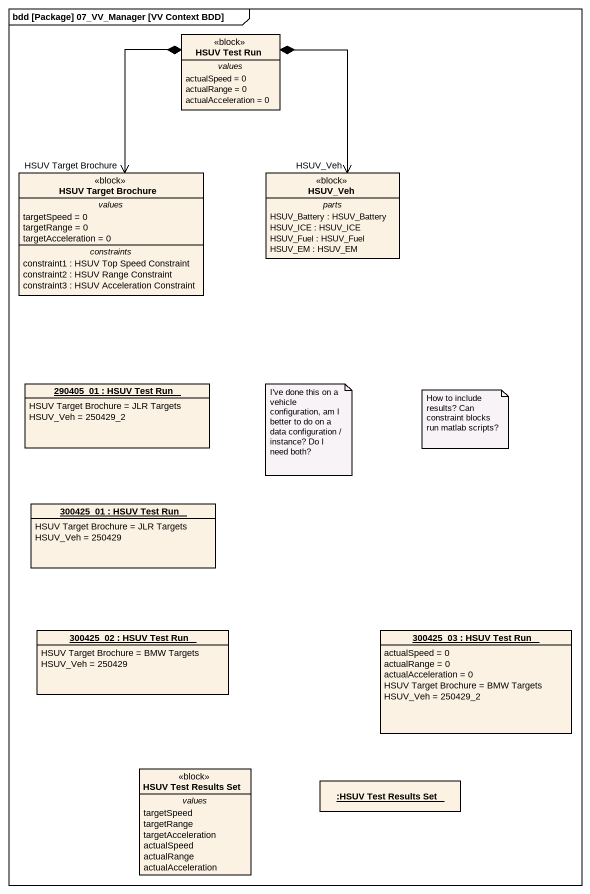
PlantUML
@startuml
mainframe bdd [Package] 07_VV_Manager [VV Context BDD]
hide circle
hide empty members
class "HSUV Test Run" as HSUV_Test_Run <<block>> {
  -- values --
  actualSpeed = 0
  actualRange = 0
  actualAcceleration = 0
}
class "HSUV Target Brochure" as HSUV_Target_Brochure <<block>> {
  -- values --
  targetSpeed = 0
  targetRange = 0
  targetAcceleration = 0
  -- constraints --
  constraint1 : HSUV Top Speed Constraint
  constraint2 : HSUV Range Constraint
  constraint3 : HSUV Acceleration Constraint
}
class HSUV_Veh <<block>> {
  -- parts --
  HSUV_Battery : HSUV_Battery
  HSUV_ICE : HSUV_ICE
  HSUV_Fuel : HSUV_Fuel
  HSUV_EM : HSUV_EM
}
object "290405_01 : HSUV Test Run" as o290405_01 {
  HSUV Target Brochure = JLR Targets
  HSUV_Veh = 250429_2
}
object "300425_01 : HSUV Test Run" as o300425_01 {
  HSUV Target Brochure = JLR Targets
  HSUV_Veh = 250429
}
object "300425_02 : HSUV Test Run" as o300425_02 {
  HSUV Target Brochure = BMW Targets
  HSUV_Veh = 250429
}
object "300425_03 : HSUV Test Run" as o300425_03 {
  actualSpeed = 0
  actualRange = 0
  actualAcceleration = 0
  HSUV Target Brochure = BMW Targets
  HSUV_Veh = 250429_2
}
class "HSUV Test Results Set" as HSUV_Test_Results_Set <<block>> {
  -- values --
  targetSpeed
  targetRange
  targetAcceleration
  actualSpeed
  actualRange
  actualAcceleration
}
object ":HSUV Test Results Set" as HSUV_Test_Results_Set_2
HSUV_Test_Run *--> "HSUV Target Brochure" HSUV_Target_Brochure
HSUV_Test_Run *--> "HSUV_Veh" HSUV_Veh
note as N1
  I've done this on a vehicle configuration, am I better to do on a data configuration / instance? Do I need both?
end note
note as N2
  How to include results? Can constraint blocks run matlab scripts?
end note
@enduml
